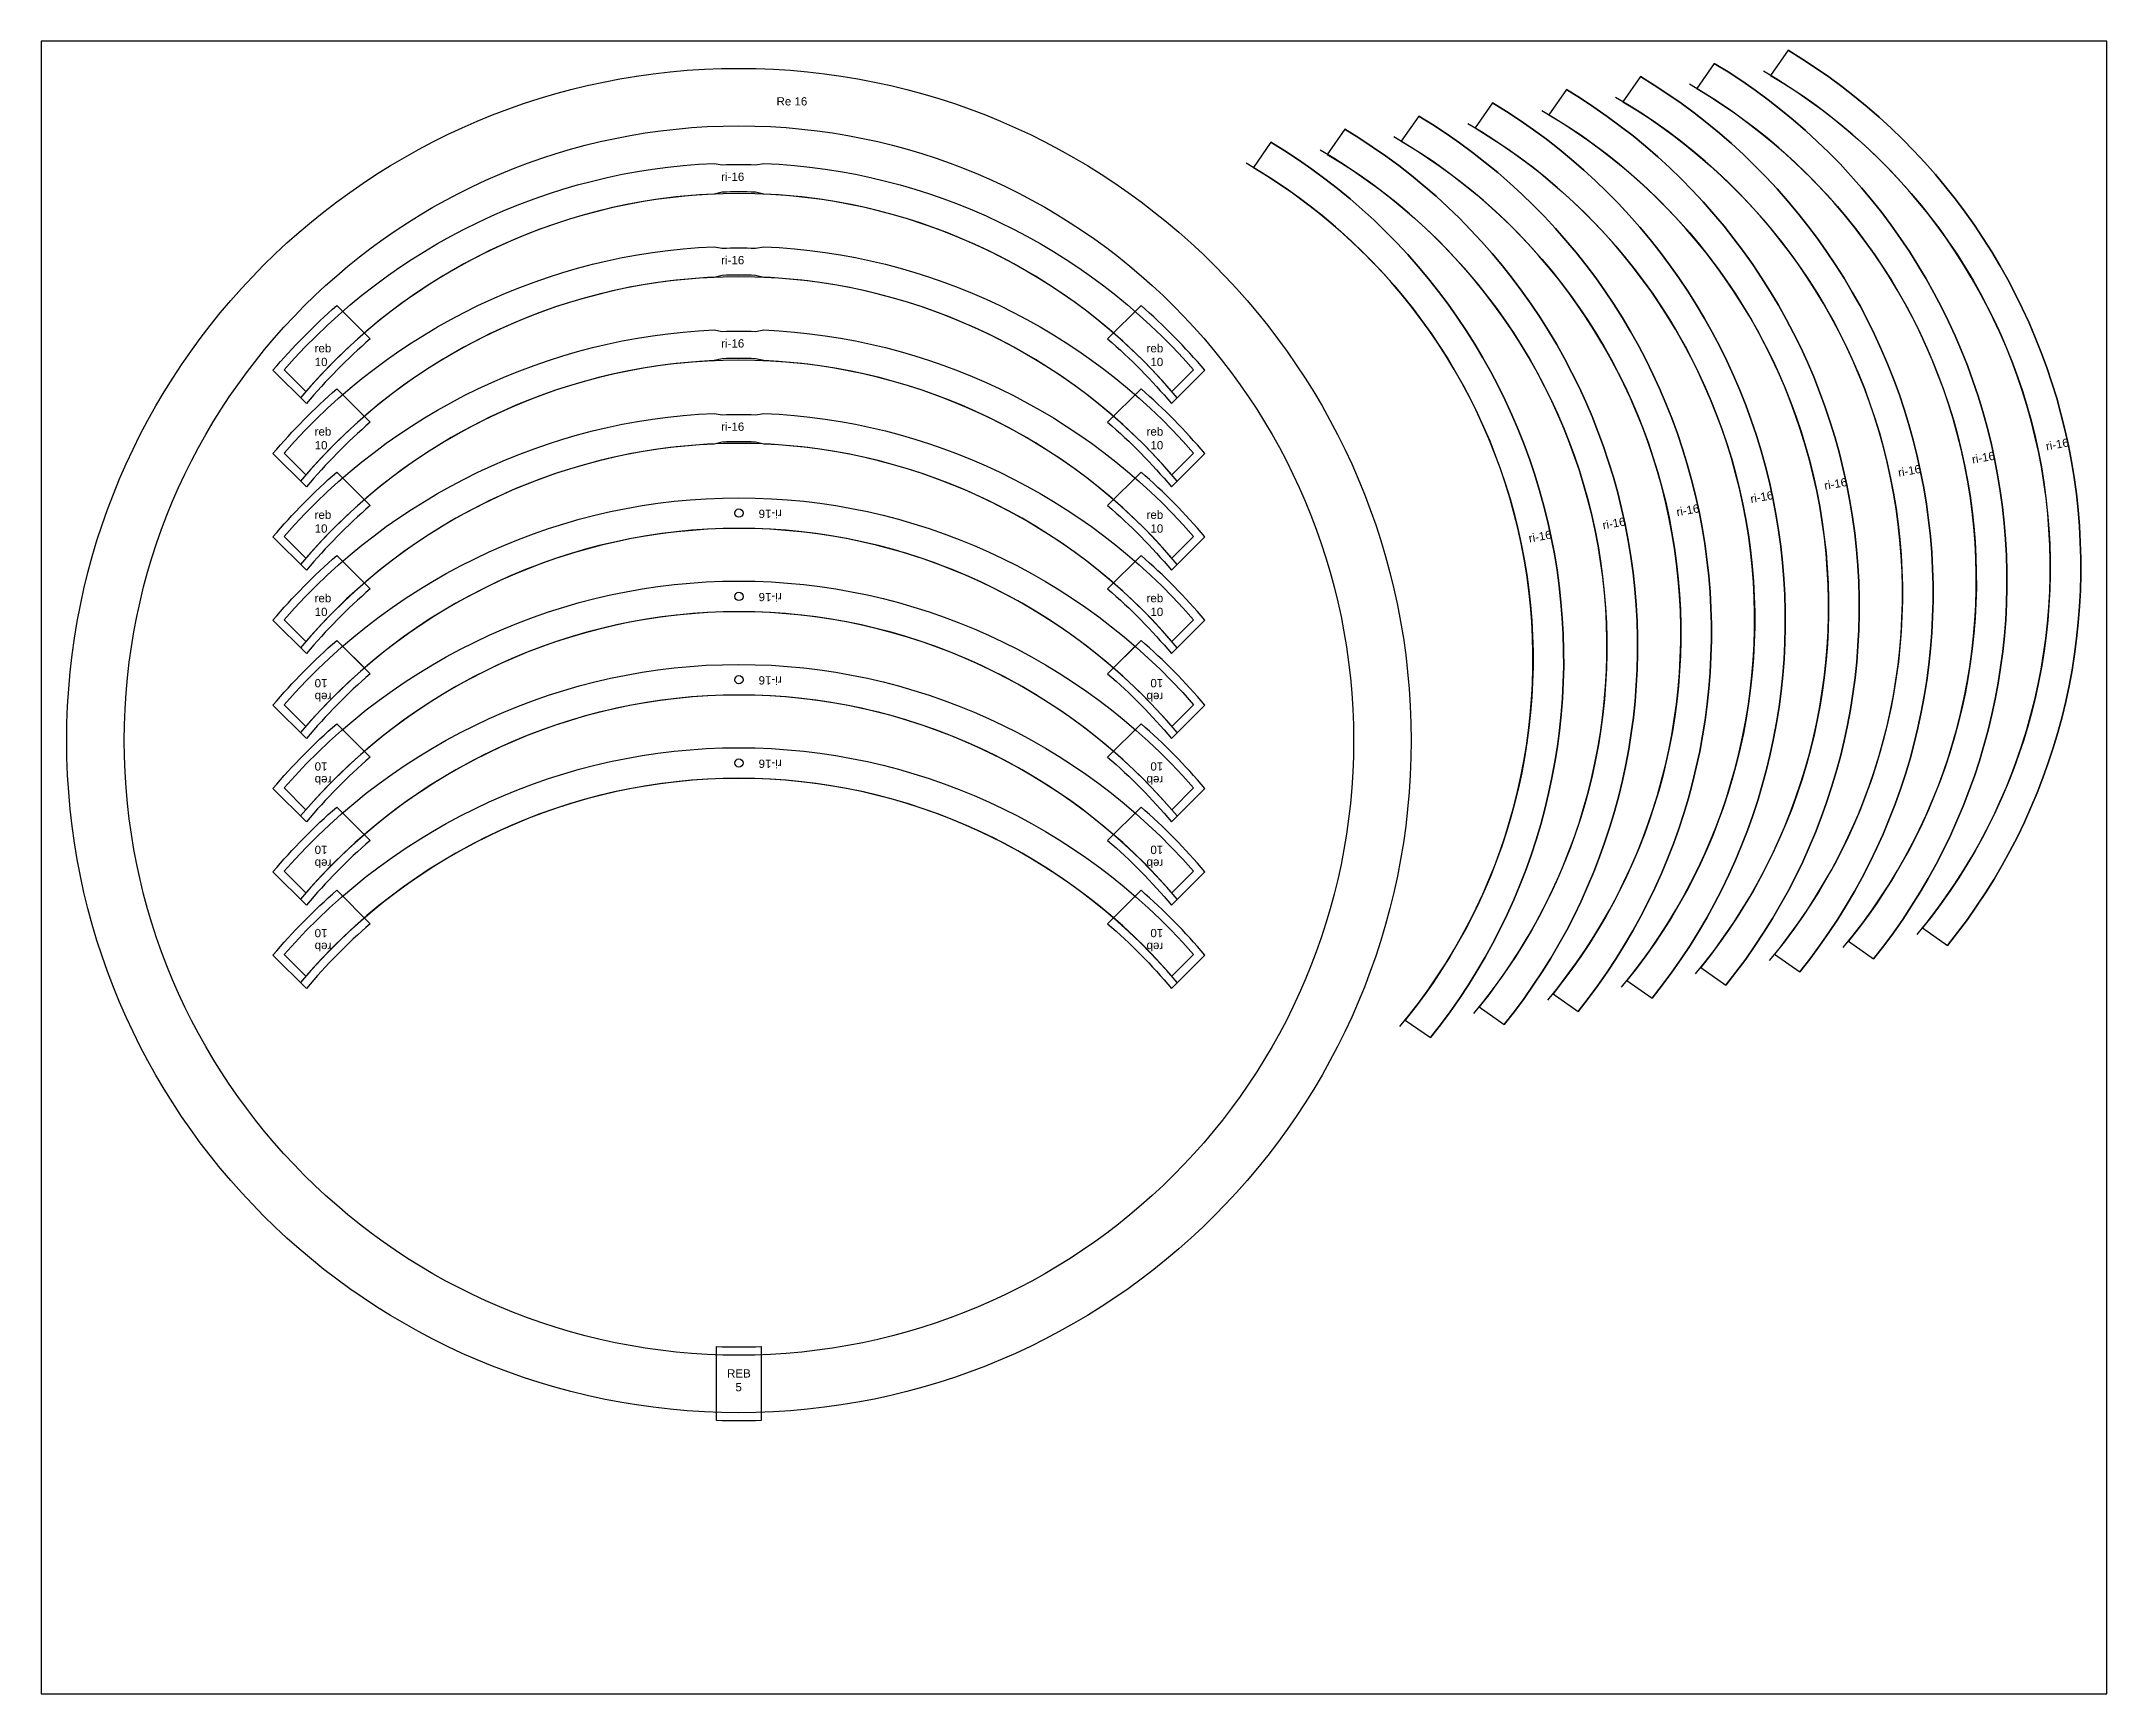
# Model space of a CAD drawing. Header units: millimetres. Extents: x 11506 to 14006, y 7229 to 9229.
import ezdxf

# ---------------------------------------------------------------- set-up
doc = ezdxf.new("R2010")
doc.units = ezdxf.units.MM
for name, color, linetype in [('13304144', 7, 'Continuous'), ('13827246', 7, 'Continuous'), ('Rebaixo', 6, 'Continuous')]:
    doc.layers.add(name, color=color, linetype=linetype)
doc.styles.get("Standard").update_dxf_attribs({"font": 'arial.ttf'})

msp = doc.modelspace()

# ---------------------------------------------------------------- linework, layer by layer
for p, q in [((11870.5, 8496.7), (11896.8, 8470.5)), ((12829.8, 8496.7), (12803.6, 8470.5))]:
    msp.add_line(p, q)
msp.add_lwpolyline([(11505.8, 7228.9), (14005.8, 7228.9), (14005.8, 9228.9), (11505.8, 9228.9)], close=True)
for centre in [(12350.2, 8657.9), (12350.2, 8557), (12350.2, 8456.2), (12350.2, 8355.4)]:
    msp.add_circle(centre, 5.01)
for centre, start, end in [((13155, 8576.3), 320.1322, 60.066), ((13244.4, 8592.2), 320.1322, 60.066), ((13065.6, 8560.4), 320.1322, 60.066), ((12886.7, 8528.5), 320.1322, 60.066), ((12976.1, 8544.4), 320.1322, 60.066), ((12797.3, 8512.6), 320.1322, 60.066), ((12618.4, 8480.7), 320.1322, 60.066), ((12707.9, 8496.6), 320.1322, 60.066), ((12350.2, 8351.7), 40.0331, 139.9669), ((12350.2, 8250.9), 40.0331, 139.9669), ((12350.2, 8150), 40.0331, 139.9669), ((12350.2, 8049.2), 40.0331, 139.9669), ((12350.2, 7946.4), 40.0331, 139.9669), ((12350.2, 7845.5), 40.0331, 139.9669), ((12350.2, 7744.7), 40.0331, 139.9669), ((12350.2, 7643.9), 40.0331, 139.9669)]:
    msp.add_arc(centre, 693, start, end)
at = {"layer": '13304144'}
for radius in [813.6, 744]:
    msp.add_circle((12350.2, 8382.6), radius, dxfattribs=at)
at = {"layer": '13827246'}
for points in [[(13530.7, 9202.2), (13509.5, 9171.8, -0.457176), (13693.3, 8139.8), (13723.7, 8118.5, 0.454959)], [(13620.1, 9218.2), (13598.9, 9187.7, -0.457176), (13782.7, 8155.7), (13813.2, 8134.5, 0.454959)], [(13441.3, 9186.3), (13420, 9155.8, -0.457176), (13603.8, 8123.9), (13634.3, 8102.6, 0.454959)], [(13262.4, 9154.4), (13241.2, 9124, -0.457176), (13425, 8092), (13455.5, 8070.8, 0.454959)], [(13351.9, 9170.4), (13330.6, 9139.9, -0.457176), (13514.4, 8107.9), (13544.9, 8086.7, 0.454959)], [(13173, 9138.5), (13151.8, 9108.1, -0.457176), (13335.6, 8076.1), (13366, 8054.8, 0.454959)], [(12994.2, 9106.7), (12972.9, 9076.2, -0.457176), (13156.7, 8044.2), (13187.2, 8023, 0.454959)], [(13083.6, 9122.6), (13062.3, 9092.1, -0.457176), (13246.1, 8060.2), (13276.6, 8038.9, 0.454959)], [(12874.3, 8805.1, 0.20642), (12380.2, 9044), (12370.2, 9046.4, 0.014412), (12330.1, 9046.4), (12320.1, 9044, 0.20642), (11826.1, 8805.1), (11799.8, 8831.3, -0.206037), (12320.1, 9081.1), (12330.1, 9079.5, -0.013758), (12370.2, 9079.5), (12380.2, 9081.1, -0.206037), (12900.5, 8831.3)], [(12874.3, 8704.2, 0.20642), (12380.2, 8943.2), (12370.2, 8945.6, 0.014412), (12330.1, 8945.6), (12320.1, 8943.2, 0.20642), (11826.1, 8704.2), (11799.8, 8730.5, -0.206037), (12320.1, 8980.3), (12330.1, 8978.6, -0.013758), (12370.2, 8978.6), (12380.2, 8980.3, -0.206037), (12900.5, 8730.5)], [(12874.3, 8603.4, 0.20642), (12380.2, 8842.4), (12370.2, 8844.7, 0.014412), (12330.1, 8844.7), (12320.1, 8842.4, 0.20642), (11826.1, 8603.4), (11799.8, 8629.7, -0.206037), (12320.1, 8879.5), (12330.1, 8877.8, -0.013758), (12370.2, 8877.8), (12380.2, 8879.5, -0.206037), (12900.5, 8629.7)], [(12874.3, 8502.6, 0.20642), (12380.2, 8741.5), (12370.2, 8743.9, 0.014412), (12330.1, 8743.9), (12320.1, 8741.5, 0.20642), (11826.1, 8502.6), (11799.8, 8528.8, -0.206037), (12320.1, 8778.6), (12330.1, 8777, -0.013758), (12370.2, 8777), (12380.2, 8778.6, -0.206037), (12900.5, 8528.8)], [(12874.3, 8399.7, 0.457176), (11826.1, 8399.7), (11799.8, 8426, -0.454959), (12900.5, 8426)], [(12874.3, 8298.9, 0.457176), (11826.1, 8298.9), (11799.8, 8325.2, -0.454959), (12900.5, 8325.2)], [(12874.3, 8198.1, 0.457176), (11826.1, 8198.1), (11799.8, 8224.3, -0.454959), (12900.5, 8224.3)], [(12874.3, 8097.2, 0.457176), (11826.1, 8097.2), (11799.8, 8123.5, -0.454959), (12900.5, 8123.5)]]:
    msp.add_lwpolyline(points, format="xyb", close=True, dxfattribs=at)
for points in [[(13530.7, 9202.2, -0.454959), (13723.7, 8118.5, -0.454959)], [(13620.1, 9218.2, -0.454959), (13813.2, 8134.5, -0.454959)], [(13441.3, 9186.3, -0.454959), (13634.3, 8102.6, -0.454959)], [(13262.4, 9154.4, -0.454959), (13455.5, 8070.8, -0.454959)], [(13351.9, 9170.4, -0.454959), (13544.9, 8086.7, -0.454959)], [(13173, 9138.5, -0.454959), (13366, 8054.8, -0.454959)], [(12994.2, 9106.7, -0.454959), (13187.2, 8023, -0.454959)], [(13083.6, 9122.6, -0.454959), (13276.6, 8038.9, -0.454959)]]:
    msp.add_lwpolyline(points, format="xyb", dxfattribs=at)
at = {"layer": 'Rebaixo'}
for points in [[(11903.9, 8868.7, 0.04033), (11826.7, 8790.4), (11786.2, 8830.8, -0.037212), (11863.4, 8909.1)], [(12796.5, 8868.7, -0.04033), (12873.7, 8790.4), (12914.2, 8830.8, 0.037212), (12836.9, 8909.1)], [(11903.9, 8767.9, 0.04033), (11826.7, 8689.5), (11786.2, 8730, -0.037212), (11863.4, 8808.3)], [(12796.5, 8767.9, -0.04033), (12873.7, 8689.5), (12914.2, 8730, 0.037212), (12836.9, 8808.3)], [(11903.9, 8667, 0.04033), (11826.7, 8588.7), (11786.2, 8629.2, -0.037212), (11863.4, 8707.5)], [(12796.5, 8667, -0.04033), (12873.7, 8588.7), (12914.2, 8629.2, 0.037212), (12836.9, 8707.5)], [(11903.9, 8566.2, 0.04033), (11826.7, 8487.8), (11786.2, 8528.3, -0.037212), (11863.4, 8606.6)], [(12796.5, 8566.2, -0.04033), (12873.7, 8487.8), (12914.2, 8528.3, 0.037212), (12836.9, 8606.6)], [(11903.9, 8463.4, 0.04033), (11826.7, 8385), (11786.2, 8425.5, -0.037212), (11863.4, 8503.8)], [(12796.5, 8463.4, -0.04033), (12873.7, 8385), (12914.2, 8425.5, 0.037212), (12836.9, 8503.8)], [(11903.9, 8362.5, 0.04033), (11826.7, 8284.2), (11786.2, 8324.7, -0.037212), (11863.4, 8403)], [(12796.5, 8362.5, -0.04033), (12873.7, 8284.2), (12914.2, 8324.7, 0.037212), (12836.9, 8403)], [(11903.9, 8261.7, 0.04033), (11826.7, 8183.3), (11786.2, 8223.8, -0.037212), (11863.4, 8302.1)], [(12796.5, 8261.7, -0.04033), (12873.7, 8183.3), (12914.2, 8223.8, 0.037212), (12836.9, 8302.1)], [(11903.9, 8160.9, 0.04033), (11826.7, 8082.5), (11786.2, 8123, -0.037212), (11863.4, 8201.3)], [(12796.5, 8160.9, -0.04033), (12873.7, 8082.5), (12914.2, 8123, 0.037212), (12836.9, 8201.3)], [(12323.2, 7649.1, 0.018424), (12377.2, 7649.1), (12377.2, 7559.5, -0.016418), (12323.2, 7559.5)]]:
    msp.add_lwpolyline(points, format="xyb", close=True, dxfattribs=at)

# ---------------------------------------------------------------- texts
at = {"insert": (12395.7, 9161.3), "char_height": 10, "attachment_point": 1}
msp.add_mtext_dynamic_manual_height_columns('Re 16', width=81.109, gutter_width=12.5, heights=[0], dxfattribs=at)
at = {"char_height": 10.01, "attachment_point": 1}
for insert, rotation in [((13841.8, 8727.6), 10.0991), ((13931.3, 8743.6), 10.0991), ((13663, 8695.8), 10.0991), ((13752.4, 8711.7), 10.0991), ((13573.6, 8679.9), 10.0991), ((12402, 8652), 180), ((13394.7, 8648), 10.0991), ((13484.1, 8663.9), 10.0991), ((13305.3, 8632.1), 10.0991), ((12402, 8551.2), 180), ((12402, 8450.4), 180), ((12402, 8349.5), 180)]:
    msp.add_mtext_dynamic_manual_height_columns('ri-16', width=90.74, gutter_width=12.5, heights=[0], dxfattribs=dict(at, insert=insert, rotation=rotation))
at = {"layer": '13827246', "char_height": 10.01, "attachment_point": 1}
for insert in [(12328.7, 9070), (12328.7, 8969.1), (12328.7, 8868.3), (12328.7, 8767.5)]:
    msp.add_mtext_dynamic_manual_height_columns('ri-16', width=90.74, gutter_width=12.5, heights=[0], dxfattribs=dict(at, insert=insert))
at = {"layer": 'Rebaixo'}
for s, width, insert, char_height, attachment_point in [('reb\\P10', 90.74, (11836.6, 8862.5), 10.01, 1), ('reb\\P10', 90.74, (12863.8, 8862.5), 10.01, 3), ('reb\\P10', 90.74, (11836.6, 8761.7), 10.01, 1), ('reb\\P10', 90.74, (12863.8, 8761.7), 10.01, 3), ('reb\\P10', 90.74, (11836.6, 8660.9), 10.01, 1), ('reb\\P10', 90.74, (12863.8, 8660.9), 10.01, 3), ('reb\\P10', 90.74, (11836.6, 8560), 10.01, 1), ('reb\\P10', 90.74, (12863.8, 8560), 10.01, 3), ('{\\W1.737738; }REB\\P{\\W4.346701; }5', 40.372, (12329.1, 7621.6), 10, 1)]:
    msp.add_mtext_dynamic_manual_height_columns(s, width=width, gutter_width=12.5, heights=[0], dxfattribs=dict(at, insert=insert, char_height=char_height, attachment_point=attachment_point))
at = {"layer": 'Rebaixo', "char_height": 10.01, "rotation": 180}
for insert, attachment_point in [((11836.6, 8457.2), 9), ((12863.8, 8457.2), 7), ((11836.6, 8356.4), 9), ((12863.8, 8356.4), 7), ((11836.6, 8255.5), 9), ((12863.8, 8255.5), 7), ((11836.6, 8154.7), 9), ((12863.8, 8154.7), 7)]:
    msp.add_mtext_dynamic_manual_height_columns('reb\\P10', width=90.74, gutter_width=12.5, heights=[0], dxfattribs=dict(at, insert=insert, attachment_point=attachment_point))

doc.saveas('drawing.dxf')
